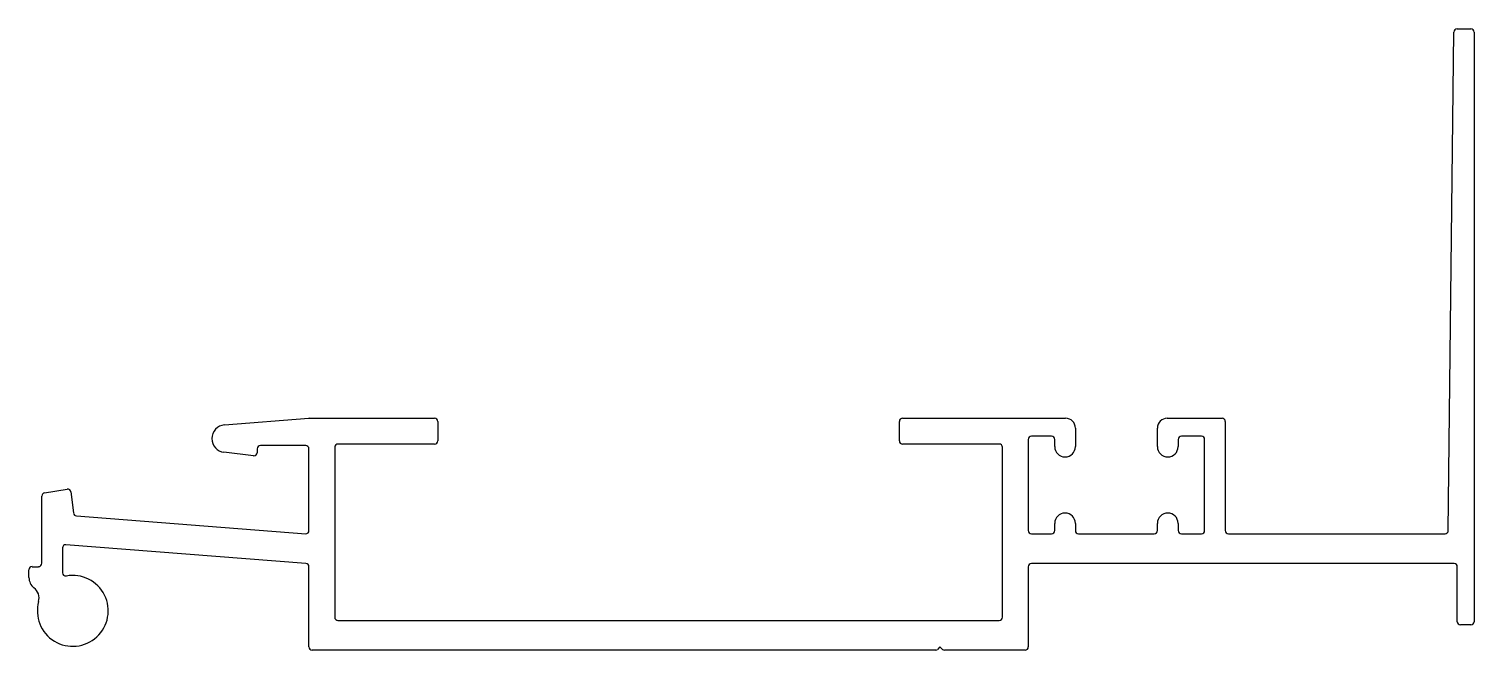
# Model space of a CAD drawing. Header units: inches. Extents: x -56 to 57, y -1 to 48.
import ezdxf

# ---------------------------------------------------------------- set-up
doc = ezdxf.new("R2010")
doc.units = ezdxf.units.IN
doc.header["$MEASUREMENT"] = 0
doc.layers.add('CLIP', color=7, linetype='Continuous')

msp = doc.modelspace()

# ---------------------------------------------------------------- linework, layer by layer
at = {"layer": 'CLIP', "color": 7, "linetype": 'Continuous'}
for p, q in [((54.5, 8.72), (54.94, 47.43)), ((55.19, 47.67), (56.25, 47.67)), ((56.5, 47.42), (56.5, 1.65)), ((-40.42, 16.92), (-33.89, 17.44)), ((-33.87, 17.44), (-24.13, 17.44)), ((-23.88, 17.19), (-23.88, 15.69)), ((11.92, 15.69), (11.92, 17.19)), ((12.17, 17.44), (21.92, 17.44)), ((21.92, 17.44), (24.81, 17.44)), ((32.7, 17.44), (36.95, 17.44)), ((37.2, 17.19), (37.2, 8.72)), ((21.92, 15.79), (21.92, 8.72)), ((23.72, 16.04), (22.17, 16.04)), ((23.97, 15.24), (23.97, 15.79)), ((25.57, 16.68), (25.57, 15.24)), ((31.94, 15.24), (31.94, 16.68)), ((33.55, 15.79), (33.55, 15.24)), ((35.35, 16.04), (33.8, 16.04)), ((35.6, 8.72), (35.6, 15.79)), ((-38.18, 14.52), (-40.47, 14.8)), ((-37.9, 15.07), (-37.9, 14.77)), ((-34.13, 15.32), (-37.65, 15.32)), ((-33.88, 8.72), (-33.88, 15.07)), ((-31.88, 15.19), (-31.88, 1.99)), ((-24.13, 15.44), (-31.63, 15.44)), ((19.67, 15.44), (12.17, 15.44)), ((19.92, 1.99), (19.92, 15.19)), ((-54.6, 6.18), (-54.6, 11.4)), ((-54.39, 11.65), (-52.63, 11.94)), ((-52.34, 11.72), (-52.15, 10.09)), ((-51.92, 9.86), (-34.13, 8.47)), ((23.97, 8.72), (23.97, 9.28)), ((25.57, 9.28), (25.57, 8.72)), ((31.94, 8.72), (31.94, 9.28)), ((33.55, 9.28), (33.55, 8.72)), ((22.17, 8.47), (23.72, 8.47)), ((25.82, 8.47), (31.69, 8.47)), ((33.8, 8.47), (35.35, 8.47)), ((37.45, 8.47), (54.25, 8.47)), ((-53, 7.37), (-53, 5.45)), ((-34.11, 6.17), (-52.73, 7.62)), ((-55.6, 5.07), (-55.6, 5.67)), ((-55.35, 5.92), (-54.86, 5.92)), ((-33.88, -0.31), (-33.88, 5.92)), ((21.92, 5.92), (21.92, -0.31)), ((54.95, 6.17), (22.17, 6.17)), ((55.2, 1.65), (55.2, 5.92)), ((-31.63, 1.74), (19.67, 1.74)), ((56.25, 1.4), (55.45, 1.4)), ((14.74, -0.56), (-33.63, -0.56)), ((15.07, -0.31), (14.88, -0.5)), ((15.26, -0.5), (15.07, -0.31)), ((21.67, -0.56), (15.41, -0.56))]:
    msp.add_line(p, q, dxfattribs=at)
for centre, radius, start, end in [((55.19, 47.42), 0.25, 90, 179.3512), ((56.25, 47.42), 0.25, 0, 90), ((-40.34, 15.86), 1.07, 94.5655, 180), ((-33.87, 17.19), 0.25, 90, 94.5655), ((-24.13, 17.19), 0.25, 0.003, 90), ((12.17, 17.19), 0.25, 90, 180.003), ((24.81, 16.68), 0.762, 360, 90), ((32.7, 16.68), 0.762, 90, 180), ((36.95, 17.19), 0.25, 360, 90), ((-40.34, 15.86), 1.07, 180, 263), ((22.17, 15.79), 0.25, 90, 180), ((23.72, 15.79), 0.25, 360, 90), ((33.8, 15.79), 0.25, 90, 180), ((35.35, 15.79), 0.25, 360, 90), ((-38.15, 14.77), 0.25, 270, 360), ((-37.65, 15.07), 0.25, 90, 180), ((-34.13, 15.07), 0.25, 1.0239, 90), ((-31.63, 15.19), 0.25, 90, 180.003), ((-24.13, 15.69), 0.25, 270, 0.003), ((12.17, 15.69), 0.25, 180.003, 270), ((19.67, 15.19), 0.25, 0.003, 90), ((24.77, 15.24), 0.802, 180, 270), ((24.77, 15.24), 0.802, 270, 0), ((32.74, 15.24), 0.802, 180, 0), ((-38.15, 14.77), 0.25, 263, 270), ((-54.35, 11.4), 0.25, 99.4442, 180), ((-52.59, 11.69), 0.25, 6.4849, 99.4442), ((-51.9, 10.11), 0.25, 186.4849, 265.5314), ((24.77, 9.28), 0.802, 90, 180), ((24.77, 9.28), 0.802, 360, 90), ((32.74, 9.28), 0.802, 90, 180), ((32.74, 9.28), 0.802, 0, 90), ((-34.13, 8.72), 0.25, 270, 0.003), ((22.17, 8.72), 0.25, 180, 270), ((23.72, 8.72), 0.25, 270, 0), ((25.82, 8.72), 0.25, 180, 270), ((31.69, 8.72), 0.25, 270, 0), ((33.8, 8.72), 0.25, 180, 270), ((35.35, 8.72), 0.25, 270, 360), ((37.45, 8.72), 0.25, 180, 270), ((54.25, 8.72), 0.25, 270, 359.3512), ((-52.75, 7.37), 0.254, 85.5314, 180), ((-55.35, 5.67), 0.254, 90, 180), ((-54.86, 6.18), 0.254, 270, 360), ((-34.13, 5.92), 0.25, 0.003, 85.5314), ((22.17, 5.92), 0.25, 90, 180.0028), ((54.95, 5.92), 0.25, 360, 90), ((-54.6, 5.07), 1, 179.9577, 232.4699), ((-52.2, 2.49), 2.75, 164.7352, 100.4594), ((-52.75, 5.45), 0.254, 180, 280.4594), ((-55.82, 3.48), 1, 344.7352, 52.4699), ((-31.63, 1.99), 0.25, 180.003, 270), ((19.67, 1.99), 0.25, 270, 0.003), ((55.45, 1.65), 0.25, 180, 270), ((56.25, 1.65), 0.25, 270, 0), ((-33.63, -0.31), 0.25, 180.003, 270), ((14.74, -0.36), 0.203, 270, 315), ((15.41, -0.36), 0.203, 225, 270), ((21.67, -0.31), 0.25, 270, 0.0028)]:
    msp.add_arc(centre, radius, start, end, dxfattribs=at)

doc.saveas('drawing.dxf')
